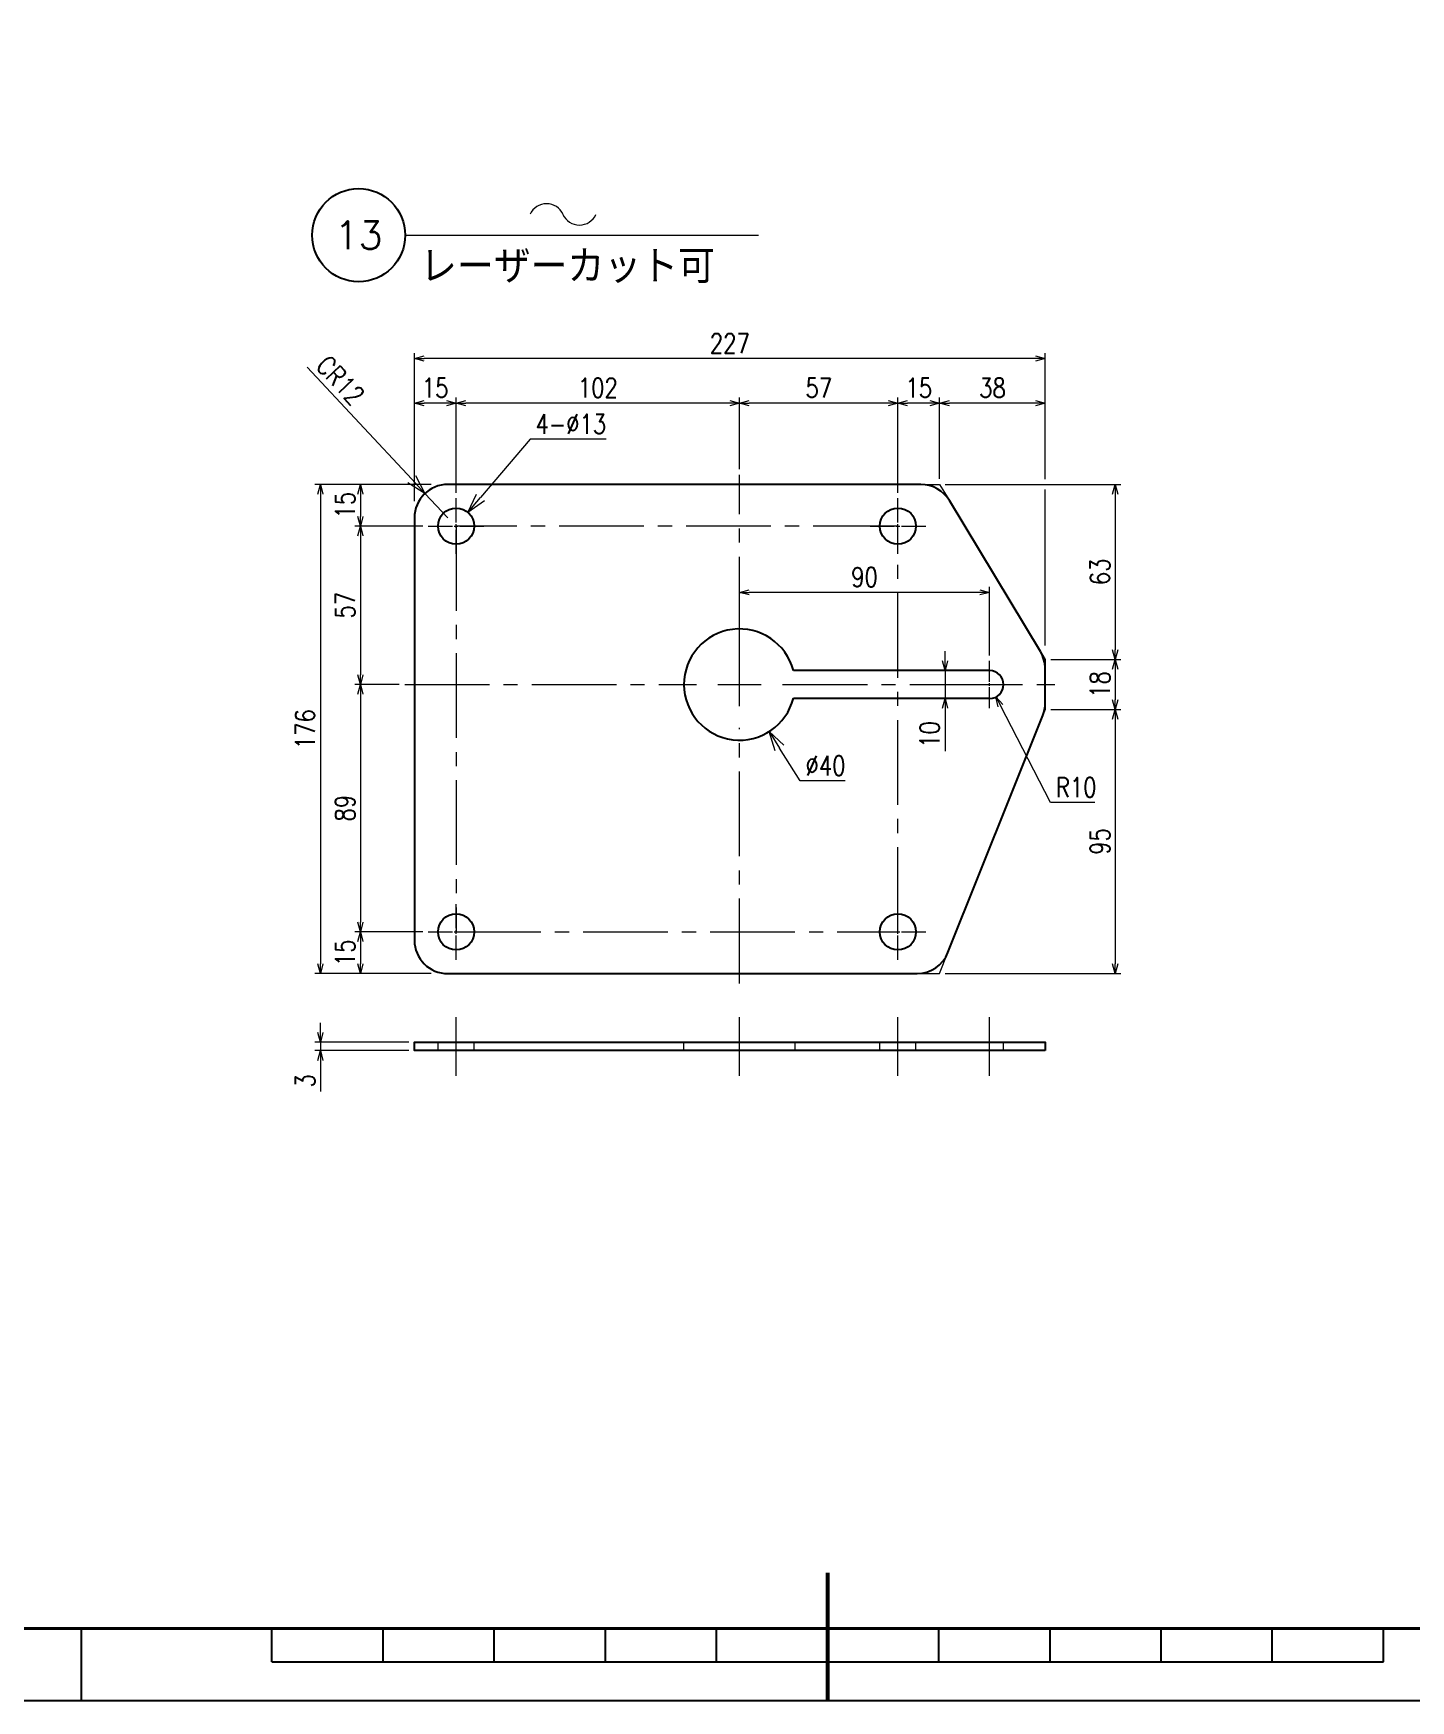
# Model space of a CAD drawing. Header units: millimetres. Extents: x -6 to 4263, y -34 to 1655.
# Drawn here: x 3172 to 3667, y 0 to 600 of the extents above; entities that cross this region are included whole.
import ezdxf
from ezdxf import colors
from ezdxf.entities.mleader import LeaderData, LeaderLine
from ezdxf.enums import TextEntityAlignment as Align
from ezdxf.math import Vec2, Vec3

# ---------------------------------------------------------------- set-up
doc = ezdxf.new("R2010")
doc.units = ezdxf.units.MM
doc.header["$LTSCALE"] = 1.6
doc.header["$PDMODE"] = 99
doc.header["$PDSIZE"] = 1
doc.linetypes.add('CENTER2', pattern=[28.575, 19.05, -3.175, 3.175, -3.175])
doc.linetypes.add('HIDDEN2', pattern=[4.7625, 3.175, -1.5875])
for name, color, linetype, lineweight in [('03_かくれ線', 6, 'HIDDEN2', 13), ('04_中心線', 1, 'CENTER2', 9), ('07_寸法線', 3, 'Continuous', 9), ('99_図枠', 7, 'Continuous', 40)]:
    doc.layers.add(name, color=color, linetype=linetype, lineweight=lineweight)
doc.layers.add('10_補助線', color=8, linetype='Continuous', lineweight=13, plot=False)
doc.styles.add('KSS_TXT', font='txt.shx', dxfattribs={"bigfont": 'extfont2.shx'})
doc.styles.get("Standard").update_dxf_attribs({"font": 'txt.shx', "bigfont": 'extfont2.shx'})
doc.styles.add('寸法用', font='simplex.shx', dxfattribs={"width": 0.8, "bigfont": '@extfont2.shx'})
doc.dimstyles.new('機械製図用', dxfattribs={"dimtxt": 3.5, "dimasz": 3.5, "dimexe": 2, "dimexo": 0, "dimgap": 1.2, "dimtad": 1, "dimdsep": 46, "dimtxsty": '寸法用', "dimblk": 'OPEN30', "dimcen": 0, "dimclrd": 256, "dimclre": 256, "dimclrt": 7, "dimazin": 2, "dimtm": 1e-09, "dimtfac": 0.75, "dimtmove": 0, "dimatfit": 3, "dimldrblk": 'OPEN30', "dimfxl": 1, "dimlwd": -1, "dimlwe": -1, "dimarcsym": 0})
doc.dimstyles.new('機械製図用$3', dxfattribs={"dimtxt": 3.5, "dimasz": 3.5, "dimexe": 2, "dimexo": 0, "dimgap": 1.2, "dimtad": 1, "dimtih": 1, "dimtoh": 1, "dimdsep": 46, "dimtxsty": '寸法用', "dimblk": 'OPEN30', "dimcen": 0, "dimsd1": 1, "dimclrd": 256, "dimclre": 256, "dimclrt": 7, "dimazin": 2, "dimtm": 1e-09, "dimtfac": 0.75, "dimtofl": 0, "dimtmove": 0, "dimatfit": 3, "dimldrblk": 'OPEN30', "dimfxl": 1, "dimlwd": -1, "dimlwe": -1, "dimarcsym": 0})

# ---------------------------------------------------------------- blocks, each defined once
blk = doc.blocks.new('AM_BALLOON1')
at = {"transparency": 16777216}
blk.add_circle((0, 0), 5, dxfattribs=at)
blk.add_attdef('B_NUMBER', text='', height=3, dxfattribs=at).set_placement((0, 0), align=Align.MIDDLE_CENTER)
blk = doc.blocks.new('_OPEN')
at = {"color": 0, "linetype": 'ByBlock'}
for p, q in [((-1, 0.167), (0, 0)), ((0, 0), (-1, -0.167)), ((0, 0), (-1, 0))]:
    blk.add_line(p, q, dxfattribs=at)
blk = doc.blocks.new('p1ba05')
for centre, start, end in [((-2.95, 0.29), 24.2276, 155.5758), ((0, 1.62), 204.2276, 335.5758)]:
    blk.add_arc(centre, 1.62, start, end)
blk = doc.blocks.new('*U230')
at = {"layer": '04_中心線', "color": 0, "linetype": 'CENTER2', "transparency": 16777216}
for p, q in [((0, 15.52), (0, 75.5)), ((-120.5, 0), (-15.52, 0)), ((15.52, 0), (113.5, 0)), ((0, -107.5), (0, -15.52))]:
    blk.add_line(p, q, dxfattribs=at)
at = {"layer": '04_中心線', "color": 0, "linetype": 'Continuous', "transparency": 16777216}
for p, q in [((0, -7.76), (0, 7.76)), ((-7.76, 0), (7.76, 0))]:
    blk.add_line(p, q, dxfattribs=at)
blk = doc.blocks.new('*U231')
at = {"layer": '04_中心線', "color": 0, "linetype": 'CENTER2', "transparency": 16777216}
for p, q in [((0, 1.3), (0, 10)), ((-10, 0), (-1.3, 0)), ((1.3, 0), (10, 0)), ((0, -10), (0, -1.3))]:
    blk.add_line(p, q, dxfattribs=at)
at = {"layer": '04_中心線', "color": 0, "linetype": 'Continuous', "transparency": 16777216}
for p, q in [((-0.65, 0), (0.65, 0)), ((0, -0.65), (0, 0.65))]:
    blk.add_line(p, q, dxfattribs=at)
blk = doc.blocks.new('*U227')
at = {"layer": '04_中心線', "color": 0, "linetype": 'CENTER2', "transparency": 16777216}
for p, q in [((0, 1.3), (0, 10)), ((-10, 0), (-1.3, 0)), ((1.3, 0), (10, 0)), ((0, -10), (0, -1.3))]:
    blk.add_line(p, q, dxfattribs=at)
at = {"layer": '04_中心線', "color": 0, "linetype": 'Continuous', "transparency": 16777216}
for p, q in [((-0.65, 0), (0.65, 0)), ((0, -0.65), (0, 0.65))]:
    blk.add_line(p, q, dxfattribs=at)
blk = doc.blocks.new('*U228')
at = {"layer": '04_中心線', "color": 0, "linetype": 'CENTER2', "transparency": 16777216}
for p, q in [((0, 1.3), (0, 10)), ((-10, 0), (-1.3, 0)), ((1.3, 0), (10, 0)), ((0, -10), (0, -1.3))]:
    blk.add_line(p, q, dxfattribs=at)
at = {"layer": '04_中心線', "color": 0, "linetype": 'Continuous', "transparency": 16777216}
for p, q in [((-0.65, 0), (0.65, 0)), ((0, -0.65), (0, 0.65))]:
    blk.add_line(p, q, dxfattribs=at)
blk = doc.blocks.new('*U229')
at = {"layer": '04_中心線', "color": 0, "linetype": 'CENTER2', "transparency": 16777216}
for p, q in [((0, 1.3), (0, 10)), ((-10, 0), (-1.3, 0)), ((1.3, 0), (10, 0)), ((0, -10), (0, -1.3))]:
    blk.add_line(p, q, dxfattribs=at)
at = {"layer": '04_中心線', "color": 0, "linetype": 'Continuous', "transparency": 16777216}
for p, q in [((-0.65, 0), (0.65, 0)), ((0, -0.65), (0, 0.65))]:
    blk.add_line(p, q, dxfattribs=at)
blk = doc.blocks.new('*U226')
at = {"layer": '04_中心線', "color": 0, "linetype": 'CENTER2', "transparency": 16777216}
for p, q in [((0, 1), (0, 8.5)), ((-8.5, 0), (-1, 0)), ((1, 0), (8.5, 0)), ((0, -8.5), (0, -1))]:
    blk.add_line(p, q, dxfattribs=at)
at = {"layer": '04_中心線', "color": 0, "linetype": 'Continuous', "transparency": 16777216}
for p, q in [((-0.5, 0), (0.5, 0)), ((0, -0.5), (0, 0.5))]:
    blk.add_line(p, q, dxfattribs=at)
blk = doc.blocks.new('_Open30')
at = {"color": 0, "linetype": 'ByBlock', "lineweight": -2}
for p, q in [((-1, 0.268), (0, 0)), ((0, 0), (-1, -0.268)), ((0, 0), (-1, 0))]:
    blk.add_line(p, q, dxfattribs=at)
blk = doc.blocks.new('*D263')
at = {"layer": '07_寸法線', "transparency": 16777216}
for p, q in [((3425.92, 443.05), (3425.92, 468.79)), ((3482.92, 434.55), (3482.92, 468.79)), ((3479.42, 466.79), (3429.42, 466.79))]:
    blk.add_line(p, q, dxfattribs=at)
at = {"layer": 'Defpoints', "color": 0, "transparency": 16777216}
for p in [(3425.92, 466.79), (3425.92, 441.05), (3482.92, 432.55)]:
    blk.add_point(p, dxfattribs=at)
at = {"layer": '07_寸法線', "transparency": 16777216, "xscale": 3.5, "yscale": 3.5, "zscale": 3.5, "rotation": 180}
blk.add_blockref('_Open30', (3425.92, 466.79), dxfattribs=at)
at = {"layer": '07_寸法線', "transparency": 16777216, "xscale": 3.5, "yscale": 3.5, "zscale": 3.5}
blk.add_blockref('_Open30', (3482.92, 466.79), dxfattribs=at)
at = {"layer": '07_寸法線', "color": 7, "transparency": 16777216, "insert": (3454.42, 472.29), "char_height": 7, "attachment_point": 5, "style": '寸法用'}
blk.add_mtext('57', dxfattribs=at)
blk = doc.blocks.new('*D264')
at = {"layer": '07_寸法線', "transparency": 16777216}
for p, q in [((3323.92, 434.55), (3323.92, 468.79)), ((3425.92, 443.05), (3425.92, 468.79)), ((3422.42, 466.79), (3327.42, 466.79))]:
    blk.add_line(p, q, dxfattribs=at)
at = {"layer": 'Defpoints', "color": 0, "transparency": 16777216}
for p in [(3323.92, 466.79), (3425.92, 441.05), (3323.92, 432.55)]:
    blk.add_point(p, dxfattribs=at)
at = {"layer": '07_寸法線', "transparency": 16777216, "xscale": 3.5, "yscale": 3.5, "zscale": 3.5, "rotation": 180}
blk.add_blockref('_Open30', (3323.92, 466.79), dxfattribs=at)
at = {"layer": '07_寸法線', "transparency": 16777216, "xscale": 3.5, "yscale": 3.5, "zscale": 3.5}
blk.add_blockref('_Open30', (3425.92, 466.79), dxfattribs=at)
at = {"layer": '07_寸法線', "color": 7, "transparency": 16777216, "insert": (3374.92, 472.29), "char_height": 7, "attachment_point": 5, "style": '寸法用'}
blk.add_mtext('102', dxfattribs=at)
blk = doc.blocks.new('*D265')
at = {"layer": '07_寸法線', "transparency": 16777216}
for p, q in [((3311.92, 422.55), (3287.47, 422.55)), ((3289.47, 419.05), (3289.47, 369.05)), ((3303.42, 365.55), (3287.47, 365.55))]:
    blk.add_line(p, q, dxfattribs=at)
at = {"layer": 'Defpoints', "color": 0, "transparency": 16777216}
for p in [(3313.92, 422.55), (3289.47, 365.55), (3305.42, 365.55)]:
    blk.add_point(p, dxfattribs=at)
at = {"layer": '07_寸法線', "transparency": 16777216, "xscale": 3.5, "yscale": 3.5, "zscale": 3.5}
for p, rotation in [((3289.47, 422.55), 90), ((3289.47, 365.55), 270)]:
    blk.add_blockref('_Open30', p, dxfattribs=dict(at, rotation=rotation))
at = {"layer": '07_寸法線', "color": 7, "transparency": 16777216, "insert": (3283.97, 394.05), "char_height": 7, "attachment_point": 5, "rotation": 90, "style": '寸法用'}
blk.add_mtext('57', dxfattribs=at)
blk = doc.blocks.new('*D266')
at = {"layer": '07_寸法線', "transparency": 16777216}
for p, q in [((3303.42, 365.55), (3287.47, 365.55)), ((3289.47, 362.05), (3289.47, 280.05)), ((3311.92, 276.55), (3287.47, 276.55))]:
    blk.add_line(p, q, dxfattribs=at)
at = {"layer": 'Defpoints', "color": 0, "transparency": 16777216}
for p in [(3305.42, 365.55), (3289.47, 276.55), (3313.92, 276.55)]:
    blk.add_point(p, dxfattribs=at)
at = {"layer": '07_寸法線', "transparency": 16777216, "xscale": 3.5, "yscale": 3.5, "zscale": 3.5}
for p, rotation in [((3289.47, 365.55), 90), ((3289.47, 276.55), 270)]:
    blk.add_blockref('_Open30', p, dxfattribs=dict(at, rotation=rotation))
at = {"layer": '07_寸法線', "color": 7, "transparency": 16777216, "insert": (3283.97, 321.05), "char_height": 7, "attachment_point": 5, "rotation": 90, "style": '寸法用'}
blk.add_mtext('89', dxfattribs=at)
blk = doc.blocks.new('*D267')
at = {"layer": '07_寸法線', "transparency": 16777216}
for p, q in [((3275.09, 240.34), (3275.09, 243.84)), ((3306.92, 236.84), (3273.09, 236.84)), ((3275.09, 236.84), (3275.09, 233.84)), ((3306.92, 233.84), (3273.09, 233.84)), ((3275.09, 230.34), (3275.09, 219.1))]:
    blk.add_line(p, q, dxfattribs=at)
at = {"layer": 'Defpoints', "color": 0, "transparency": 16777216}
for p in [(3308.92, 236.84), (3275.09, 233.84), (3308.92, 233.84)]:
    blk.add_point(p, dxfattribs=at)
at = {"layer": '07_寸法線', "transparency": 16777216, "xscale": 3.5, "yscale": 3.5, "zscale": 3.5}
for p, rotation in [((3275.09, 236.84), 270), ((3275.09, 233.84), 90)]:
    blk.add_blockref('_Open30', p, dxfattribs=dict(at, rotation=rotation))
at = {"layer": '07_寸法線', "color": 7, "transparency": 16777216, "insert": (3269.59, 222.97), "char_height": 7, "attachment_point": 5, "rotation": 90, "style": '寸法用'}
blk.add_mtext('3', dxfattribs=at)
blk = doc.blocks.new('*D268')
at = {"layer": '07_寸法線', "transparency": 16777216}
for p, q in [((3447.78, 330.87), (3440.32, 342.71)), ((3463.92, 330.87), (3447.78, 330.87))]:
    blk.add_line(p, q, dxfattribs=at)
at = {"layer": 'Defpoints', "color": 0, "transparency": 16777216}
for p in [(3415.26, 382.47), (3436.59, 348.63)]:
    blk.add_point(p, dxfattribs=at)
at = {"layer": '07_寸法線', "transparency": 16777216, "xscale": 7, "yscale": 7, "zscale": 7, "rotation": 122.2240116826026}
blk.add_blockref('_Open30', (3436.59, 348.63), dxfattribs=at)
at = {"layer": '07_寸法線', "color": 7, "transparency": 16777216, "insert": (3456.85, 336.37), "char_height": 7, "attachment_point": 5, "style": '寸法用'}
blk.add_mtext('∅40', dxfattribs=at)
blk = doc.blocks.new('*D269')
at = {"layer": '07_寸法線', "transparency": 16777216}
for p, q in [((3314.92, 437.55), (3287.47, 437.55)), ((3289.47, 434.05), (3289.47, 426.05)), ((3307.92, 422.55), (3287.47, 422.55))]:
    blk.add_line(p, q, dxfattribs=at)
at = {"layer": 'Defpoints', "color": 0, "transparency": 16777216}
for p in [(3320.92, 437.55), (3289.47, 422.55), (3313.92, 422.55)]:
    blk.add_point(p, dxfattribs=at)
at = {"layer": '07_寸法線', "transparency": 16777216, "xscale": 3.5, "yscale": 3.5, "zscale": 3.5}
for p, rotation in [((3289.47, 437.55), 90), ((3289.47, 422.55), 270)]:
    blk.add_blockref('_Open30', p, dxfattribs=dict(at, rotation=rotation))
at = {"layer": '07_寸法線', "color": 7, "transparency": 16777216, "insert": (3283.97, 430.05), "char_height": 7, "attachment_point": 5, "rotation": 90, "style": '寸法用'}
blk.add_mtext('15', dxfattribs=at)
blk = doc.blocks.new('*D270')
at = {"layer": '07_寸法線', "transparency": 16777216}
for p, q in [((3314.92, 437.55), (3273.09, 437.55)), ((3275.09, 434.05), (3275.09, 265.05)), ((3314.92, 261.55), (3273.09, 261.55))]:
    blk.add_line(p, q, dxfattribs=at)
at = {"layer": 'Defpoints', "color": 0, "transparency": 16777216}
for p in [(3320.92, 437.55), (3275.09, 261.55), (3320.92, 261.55)]:
    blk.add_point(p, dxfattribs=at)
at = {"layer": '07_寸法線', "transparency": 16777216, "xscale": 3.5, "yscale": 3.5, "zscale": 3.5}
for p, rotation in [((3275.09, 437.55), 90), ((3275.09, 261.55), 270)]:
    blk.add_blockref('_Open30', p, dxfattribs=dict(at, rotation=rotation))
at = {"layer": '07_寸法線', "color": 7, "transparency": 16777216, "insert": (3269.59, 349.55), "char_height": 7, "attachment_point": 5, "rotation": 90, "style": '寸法用'}
blk.add_mtext('176', dxfattribs=at)
blk = doc.blocks.new('*D271')
at = {"layer": '07_寸法線', "transparency": 16777216}
for p, q in [((3308.92, 431.55), (3308.92, 468.79)), ((3323.92, 438.55), (3323.92, 468.79)), ((3320.42, 466.79), (3312.42, 466.79))]:
    blk.add_line(p, q, dxfattribs=at)
at = {"layer": 'Defpoints', "color": 0, "transparency": 16777216}
for p in [(3308.92, 466.79), (3323.92, 432.55), (3308.92, 425.55)]:
    blk.add_point(p, dxfattribs=at)
at = {"layer": '07_寸法線', "transparency": 16777216, "xscale": 3.5, "yscale": 3.5, "zscale": 3.5, "rotation": 180}
blk.add_blockref('_Open30', (3308.92, 466.79), dxfattribs=at)
at = {"layer": '07_寸法線', "transparency": 16777216, "xscale": 3.5, "yscale": 3.5, "zscale": 3.5}
blk.add_blockref('_Open30', (3323.92, 466.79), dxfattribs=at)
at = {"layer": '07_寸法線', "color": 7, "transparency": 16777216, "insert": (3316.42, 472.29), "char_height": 7, "attachment_point": 5, "style": '寸法用'}
blk.add_mtext('15', dxfattribs=at)
blk = doc.blocks.new('*D272')
at = {"layer": '07_寸法線', "transparency": 16777216}
for p, q in [((3482.92, 434.55), (3482.92, 468.79)), ((3497.92, 439.55), (3497.92, 468.79)), ((3494.42, 466.79), (3486.42, 466.79))]:
    blk.add_line(p, q, dxfattribs=at)
at = {"layer": 'Defpoints', "color": 0, "transparency": 16777216}
for p in [(3482.92, 466.79), (3482.92, 432.55), (3497.92, 437.55)]:
    blk.add_point(p, dxfattribs=at)
at = {"layer": '07_寸法線', "transparency": 16777216, "xscale": 3.5, "yscale": 3.5, "zscale": 3.5, "rotation": 180}
blk.add_blockref('_Open30', (3482.92, 466.79), dxfattribs=at)
at = {"layer": '07_寸法線', "transparency": 16777216, "xscale": 3.5, "yscale": 3.5, "zscale": 3.5}
blk.add_blockref('_Open30', (3497.92, 466.79), dxfattribs=at)
at = {"layer": '07_寸法線', "color": 7, "transparency": 16777216, "insert": (3490.42, 472.29), "char_height": 7, "attachment_point": 5, "style": '寸法用'}
blk.add_mtext('15', dxfattribs=at)
blk = doc.blocks.new('*D273')
at = {"layer": '07_寸法線', "transparency": 16777216}
for p, q in [((3497.92, 442.55), (3497.92, 468.79)), ((3535.92, 439.43), (3535.92, 468.79)), ((3532.42, 466.79), (3501.42, 466.79)), ((3535.92, 379.55), (3535.92, 435.68))]:
    blk.add_line(p, q, dxfattribs=at)
at = {"layer": 'Defpoints', "color": 0, "transparency": 16777216}
for p in [(3497.92, 466.79), (3497.92, 437.55), (3535.92, 374.55)]:
    blk.add_point(p, dxfattribs=at)
at = {"layer": '07_寸法線', "transparency": 16777216, "xscale": 3.5, "yscale": 3.5, "zscale": 3.5, "rotation": 180}
blk.add_blockref('_Open30', (3497.92, 466.79), dxfattribs=at)
at = {"layer": '07_寸法線', "transparency": 16777216, "xscale": 3.5, "yscale": 3.5, "zscale": 3.5}
blk.add_blockref('_Open30', (3535.92, 466.79), dxfattribs=at)
at = {"layer": '07_寸法線', "color": 7, "transparency": 16777216, "insert": (3516.92, 472.29), "char_height": 7, "attachment_point": 5, "style": '寸法用'}
blk.add_mtext('38', dxfattribs=at)
blk = doc.blocks.new('*D274')
at = {"layer": '07_寸法線', "transparency": 16777216}
for p, q in [((3425.92, 367.55), (3425.92, 400.71)), ((3512.42, 398.71), (3429.42, 398.71)), ((3515.92, 376.05), (3515.92, 400.71))]:
    blk.add_line(p, q, dxfattribs=at)
at = {"layer": 'Defpoints', "color": 0, "transparency": 16777216}
for p in [(3425.92, 398.71), (3515.92, 374.05), (3425.92, 365.55)]:
    blk.add_point(p, dxfattribs=at)
at = {"layer": '07_寸法線', "transparency": 16777216, "xscale": 3.5, "yscale": 3.5, "zscale": 3.5, "rotation": 180}
blk.add_blockref('_Open30', (3425.92, 398.71), dxfattribs=at)
at = {"layer": '07_寸法線', "transparency": 16777216, "xscale": 3.5, "yscale": 3.5, "zscale": 3.5}
blk.add_blockref('_Open30', (3515.92, 398.71), dxfattribs=at)
at = {"layer": '07_寸法線', "color": 7, "transparency": 16777216, "insert": (3470.92, 404.21), "char_height": 7, "attachment_point": 5, "style": '寸法用'}
blk.add_mtext('90', dxfattribs=at)
blk = doc.blocks.new('*D275')
at = {"layer": '07_寸法線', "transparency": 16777216}
for p, q in [((3537.92, 374.55), (3563.13, 374.55)), ((3561.13, 371.05), (3561.13, 360.05)), ((3537.92, 356.55), (3563.13, 356.55))]:
    blk.add_line(p, q, dxfattribs=at)
at = {"layer": 'Defpoints', "color": 0, "transparency": 16777216}
for p in [(3535.92, 374.55), (3535.92, 356.55), (3561.13, 356.55)]:
    blk.add_point(p, dxfattribs=at)
at = {"layer": '07_寸法線', "transparency": 16777216, "xscale": 3.5, "yscale": 3.5, "zscale": 3.5}
for p, rotation in [((3561.13, 374.55), 90), ((3561.13, 356.55), 270)]:
    blk.add_blockref('_Open30', p, dxfattribs=dict(at, rotation=rotation))
at = {"layer": '07_寸法線', "color": 7, "transparency": 16777216, "insert": (3555.63, 365.55), "char_height": 7, "attachment_point": 5, "rotation": 90, "style": '寸法用'}
blk.add_mtext('18', dxfattribs=at)
blk = doc.blocks.new('*D276')
at = {"layer": '07_寸法線', "transparency": 16777216}
for p, q in [((3499.92, 437.55), (3563.13, 437.55)), ((3561.13, 434.05), (3561.13, 378.05)), ((3537.92, 374.55), (3563.13, 374.55))]:
    blk.add_line(p, q, dxfattribs=at)
at = {"layer": 'Defpoints', "color": 0, "transparency": 16777216}
for p in [(3497.92, 437.55), (3535.92, 374.55), (3561.13, 374.55)]:
    blk.add_point(p, dxfattribs=at)
at = {"layer": '07_寸法線', "transparency": 16777216, "xscale": 3.5, "yscale": 3.5, "zscale": 3.5}
for p, rotation in [((3561.13, 437.55), 90), ((3561.13, 374.55), 270)]:
    blk.add_blockref('_Open30', p, dxfattribs=dict(at, rotation=rotation))
at = {"layer": '07_寸法線', "color": 7, "transparency": 16777216, "insert": (3555.63, 406.05), "char_height": 7, "attachment_point": 5, "rotation": 90, "style": '寸法用'}
blk.add_mtext('63', dxfattribs=at)
blk = doc.blocks.new('*D277')
at = {"layer": '07_寸法線', "transparency": 16777216}
for p, q in [((3537.92, 356.55), (3563.13, 356.55)), ((3561.13, 353.05), (3561.13, 265.05)), ((3499.92, 261.55), (3563.13, 261.55))]:
    blk.add_line(p, q, dxfattribs=at)
at = {"layer": 'Defpoints', "color": 0, "transparency": 16777216}
for p in [(3535.92, 356.55), (3497.92, 261.55), (3561.13, 261.55)]:
    blk.add_point(p, dxfattribs=at)
at = {"layer": '07_寸法線', "transparency": 16777216, "xscale": 3.5, "yscale": 3.5, "zscale": 3.5}
for p, rotation in [((3561.13, 356.55), 90), ((3561.13, 261.55), 270)]:
    blk.add_blockref('_Open30', p, dxfattribs=dict(at, rotation=rotation))
at = {"layer": '07_寸法線', "color": 7, "transparency": 16777216, "insert": (3555.63, 309.05), "char_height": 7, "attachment_point": 5, "rotation": 90, "style": '寸法用'}
blk.add_mtext('95', dxfattribs=at)
blk = doc.blocks.new('*D278')
at = {"layer": '07_寸法線', "transparency": 16777216}
for p, q in [((3270.35, 479.72), (3307.96, 439.44)), ((3320.92, 425.55), (3312.73, 434.32))]:
    blk.add_line(p, q, dxfattribs=at)
at = {"layer": 'Defpoints', "color": 0, "transparency": 16777216}
for p in [(3312.73, 434.32), (3320.92, 425.55)]:
    blk.add_point(p, dxfattribs=at)
at = {"layer": '07_寸法線', "transparency": 16777216, "xscale": 7, "yscale": 7, "zscale": 7, "rotation": 313.0286297608075}
blk.add_blockref('_Open30', (3312.73, 434.32), dxfattribs=at)
at = {"layer": '07_寸法線', "color": 7, "transparency": 16777216, "insert": (3282.29, 475), "char_height": 7, "attachment_point": 5, "rotation": 313.02863, "style": '寸法用'}
blk.add_mtext('CR12', dxfattribs=at)
blk = doc.blocks.new('*D279')
at = {"layer": '07_寸法線', "transparency": 16777216}
for p, q in [((3350.58, 453.79), (3332.69, 432.82)), ((3377.92, 453.79), (3350.58, 453.79))]:
    blk.add_line(p, q, dxfattribs=at)
at = {"layer": 'Defpoints', "color": 0, "transparency": 16777216}
for p in [(3328.14, 427.5), (3319.7, 417.61)]:
    blk.add_point(p, dxfattribs=at)
at = {"layer": '07_寸法線', "transparency": 16777216, "xscale": 7, "yscale": 7, "zscale": 7, "rotation": 229.5169400854673}
blk.add_blockref('_Open30', (3328.14, 427.5), dxfattribs=at)
at = {"layer": '07_寸法線', "color": 7, "transparency": 16777216, "insert": (3365.25, 459.29), "char_height": 7, "attachment_point": 5, "style": '寸法用'}
blk.add_mtext('4-∅13', dxfattribs=at)
blk = doc.blocks.new('*D280')
at = {"layer": '07_寸法線', "transparency": 16777216}
for p, q in [((3308.92, 468.79), (3308.92, 484.82)), ((3532.42, 482.82), (3312.42, 482.82)), ((3535.92, 468.79), (3535.92, 484.82))]:
    blk.add_line(p, q, dxfattribs=at)
at = {"layer": 'Defpoints', "color": 0, "transparency": 16777216}
for p in [(3308.92, 482.82), (3308.92, 466.79), (3535.92, 466.79)]:
    blk.add_point(p, dxfattribs=at)
at = {"layer": '07_寸法線', "transparency": 16777216, "xscale": 3.5, "yscale": 3.5, "zscale": 3.5, "rotation": 180}
blk.add_blockref('_Open30', (3308.92, 482.82), dxfattribs=at)
at = {"layer": '07_寸法線', "transparency": 16777216, "xscale": 3.5, "yscale": 3.5, "zscale": 3.5}
blk.add_blockref('_Open30', (3535.92, 482.82), dxfattribs=at)
at = {"layer": '07_寸法線', "color": 7, "transparency": 16777216, "insert": (3422.42, 488.32), "char_height": 7, "attachment_point": 5, "style": '寸法用'}
blk.add_mtext('227', dxfattribs=at)
blk = doc.blocks.new('*D261')
at = {"layer": '07_寸法線', "transparency": 16777216}
for p, q in [((3537.83, 323.08), (3519.82, 358)), ((3553.83, 323.08), (3537.83, 323.08))]:
    blk.add_line(p, q, dxfattribs=at)
at = {"layer": 'Defpoints', "color": 0, "transparency": 16777216}
for p in [(3513.63, 370), (3518.21, 361.11)]:
    blk.add_point(p, dxfattribs=at)
at = {"layer": '07_寸法線', "transparency": 16777216, "xscale": 3.5, "yscale": 3.5, "zscale": 3.5, "rotation": 117.2821001672209}
blk.add_blockref('_Open30', (3518.21, 361.11), dxfattribs=at)
at = {"layer": '07_寸法線', "color": 7, "transparency": 16777216, "insert": (3547.03, 328.58), "char_height": 7, "attachment_point": 5, "style": '寸法用'}
blk.add_mtext('R10', dxfattribs=at)
blk = doc.blocks.new('*D262')
at = {"layer": '07_寸法線', "transparency": 16777216}
for p, q in [((3307.92, 276.55), (3287.47, 276.55)), ((3289.47, 273.05), (3289.47, 265.05)), ((3314.92, 261.55), (3287.47, 261.55))]:
    blk.add_line(p, q, dxfattribs=at)
at = {"layer": 'Defpoints', "color": 0, "transparency": 16777216}
for p in [(3313.92, 276.55), (3289.47, 261.55), (3320.92, 261.55)]:
    blk.add_point(p, dxfattribs=at)
at = {"layer": '07_寸法線', "transparency": 16777216, "xscale": 3.5, "yscale": 3.5, "zscale": 3.5}
for p, rotation in [((3289.47, 276.55), 90), ((3289.47, 261.55), 270)]:
    blk.add_blockref('_Open30', p, dxfattribs=dict(at, rotation=rotation))
at = {"layer": '07_寸法線', "color": 7, "transparency": 16777216, "insert": (3283.97, 269.05), "char_height": 7, "attachment_point": 5, "rotation": 90, "style": '寸法用'}
blk.add_mtext('15', dxfattribs=at)
blk = doc.blocks.new('*D242')
at = {"layer": '07_寸法線', "transparency": 16777216}
for p, q in [((3499.86, 374.05), (3499.86, 377.55)), ((3484.92, 370.55), (3501.86, 370.55)), ((3499.86, 370.55), (3499.86, 360.55)), ((3484.92, 360.55), (3501.86, 360.55)), ((3499.86, 357.05), (3499.86, 341.55))]:
    blk.add_line(p, q, dxfattribs=at)
at = {"layer": 'Defpoints', "color": 0, "transparency": 16777216}
for p in [(3482.92, 370.55), (3482.92, 360.55), (3499.86, 360.55)]:
    blk.add_point(p, dxfattribs=at)
at = {"layer": '07_寸法線', "transparency": 16777216, "xscale": 3.5, "yscale": 3.5, "zscale": 3.5}
for p, rotation in [((3499.86, 370.55), 270), ((3499.86, 360.55), 90)]:
    blk.add_blockref('_Open30', p, dxfattribs=dict(at, rotation=rotation))
at = {"layer": '07_寸法線', "color": 7, "transparency": 16777216, "insert": (3494.36, 347.55), "char_height": 7, "attachment_point": 5, "rotation": 90, "style": '寸法用'}
blk.add_mtext('10', dxfattribs=at)

msp = doc.modelspace()

# ---------------------------------------------------------------- linework, layer by layer
for p, q in [((3491.145, 437.552), (3320.921, 437.552)), ((3534.196, 377.412), (3501.42, 431.75)), ((3308.921, 425.552), (3308.921, 273.552)), ((3515.921, 370.552), (3445.286, 370.552)), ((3535.921, 358.863), (3535.921, 371.214)), ((3515.921, 360.552), (3445.286, 360.552)), ((3500.938, 269.096), (3535.062, 354.407)), ((3320.921, 261.552), (3489.796, 261.552))]:
    msp.add_line(p, q)
msp.add_lwpolyline([(3535.921, 233.836), (3308.921, 233.836), (3308.921, 236.836), (3535.921, 236.836)], close=True)
for centre in [(3323.921, 422.552), (3482.921, 422.552), (3323.921, 276.552), (3482.921, 276.552)]:
    msp.add_circle(centre, 6.5)
for centre, radius, start, end in [((3320.921, 425.552), 12, 90, 180), ((3491.145, 425.552), 12, 31.097313, 90), ((3425.921, 365.552), 20, 14.477512, 345.853338), ((3523.921, 371.214), 12, 0, 31.097313), ((3515.921, 365.552), 5, 270, 90), ((3523.921, 358.863), 12, 338.198591, 0), ((3320.921, 273.552), 12, 180, 270), ((3489.796, 273.552), 12, 270, 338.198591)]:
    msp.add_arc(centre, radius, start, end)
at = {"layer": '03_かくれ線'}
for p, q in [((3317.421, 233.836), (3317.421, 236.836)), ((3330.421, 233.836), (3330.421, 236.836)), ((3405.921, 233.836), (3405.921, 236.836)), ((3445.921, 233.836), (3445.921, 236.836)), ((3476.421, 233.836), (3476.421, 236.836)), ((3489.421, 233.836), (3489.421, 236.836)), ((3520.921, 233.836), (3520.921, 236.836))]:
    msp.add_line(p, q, dxfattribs=at)
at = {"layer": '04_中心線'}
for p, q in [((3323.921, 224.836), (3323.921, 245.836)), ((3425.921, 224.836), (3425.921, 245.836)), ((3482.921, 224.836), (3482.921, 245.836)), ((3515.921, 224.836), (3515.921, 245.836))]:
    msp.add_line(p, q, dxfattribs=at)
msp.add_lwpolyline([(3323.921, 276.552), (3482.921, 276.552), (3482.921, 422.552), (3323.921, 422.552)], close=True, dxfattribs=at)
at = {"layer": '07_寸法線'}
msp.add_line((3305.625, 527.193), (3432.754, 527.193), dxfattribs=at)
at = {"layer": '10_補助線'}
for points in [[(3491.117, 437.552), (3497.921, 437.552), (3501.42, 431.75)], [(3534.196, 377.412), (3535.921, 374.552), (3535.921, 371.236)], [(3535.921, 358.593), (3535.921, 356.552), (3535.062, 354.407)], [(3489.409, 261.552), (3497.921, 261.552), (3500.938, 269.096)]]:
    msp.add_lwpolyline(points, dxfattribs=at)
at = {"layer": '99_図枠', "lineweight": 53}
msp.add_line((3457.65, 0), (3457.65, 46), dxfattribs=at)
at = {"layer": '99_図枠', "lineweight": 25}
for p, q in [((3189.13, 0), (3189.13, 26)), ((3257.65, 14), (3257.65, 26)), ((3297.65, 14), (3297.65, 26)), ((3337.65, 14), (3337.65, 26)), ((3377.65, 14), (3377.65, 26)), ((3417.65, 14), (3417.65, 26)), ((3497.65, 14), (3497.65, 26)), ((3537.65, 14), (3537.65, 26)), ((3577.65, 14), (3577.65, 26)), ((3617.65, 14), (3617.65, 26)), ((3657.65, 14), (3657.65, 26)), ((3257.65, 14), (3657.65, 14))]:
    msp.add_line(p, q, dxfattribs=at)
at = {"layer": '99_図枠'}
msp.add_lwpolyline([(2730.01, 26), (4237.21, 26), (4237.21, 1113.292), (2730.01, 1113.292)], close=True, dxfattribs=at)
at = {"layer": 'Defpoints'}
msp.add_lwpolyline([(2652.09, 0), (4263.21, 0), (4263.21, 1139.292), (2652.09, 1139.292)], close=True, dxfattribs=at)

# ---------------------------------------------------------------- block references
at = {"layer": '04_中心線', "linetype": 'CENTER2'}
for name, p in [('*U230', (3425.921, 365.552)), ('*U227', (3323.921, 422.552)), ('*U231', (3482.921, 422.552)), ('*U226', (3515.921, 365.552)), ('*U228', (3323.921, 276.552)), ('*U229', (3482.921, 276.552))]:
    msp.add_blockref(name, p, dxfattribs=at)
at = {"layer": '07_寸法線', "xscale": 4.02, "yscale": 4.02, "zscale": 4.02}
msp.add_blockref('p1ba05', (3368.319, 530.858), dxfattribs=at)

# ---------------------------------------------------------------- texts
at = {"layer": '07_寸法線', "style": 'KSS_TXT'}
msp.add_text('レーザーカット可', height=12.06, dxfattribs=at).set_placement((3310.943, 509.92))

# ---------------------------------------------------------------- dimensions: what is measured, and where the dimension line sits
at = {"layer": '07_寸法線'}
for base, p1, p2, override, picture, middle in [((3308.921, 482.822), (3535.921, 466.792), (3308.921, 466.792), {"dimtxt": 7, "dimexo": 2, "dimgap": 2}, '*D280', (3422.421, 488.322)), ((3308.921, 466.792), (3323.921, 432.552), (3308.921, 425.552), {"dimtxt": 7, "dimexo": 6, "dimgap": 2}, '*D271', (3316.421, 472.292)), ((3323.921, 466.792), (3425.921, 441.052), (3323.921, 432.552), {"dimtxt": 7, "dimexo": 2, "dimgap": 2}, '*D264', (3374.921, 472.292)), ((3425.921, 466.792), (3482.921, 432.552), (3425.921, 441.052), {"dimtxt": 7, "dimexo": 2, "dimgap": 2}, '*D263', (3454.421, 472.292)), ((3482.921, 466.792), (3497.921, 437.552), (3482.921, 432.552), {"dimtxt": 7, "dimexo": 2, "dimgap": 2}, '*D272', (3490.421, 472.292)), ((3497.921, 466.792), (3535.921, 374.552), (3497.921, 437.552), {"dimtxt": 7, "dimexo": 5, "dimgap": 2}, '*D273', (3516.921, 472.292)), ((3425.921, 398.715), (3515.921, 374.052), (3425.921, 365.552), {"dimtxt": 7, "dimexo": 2, "dimgap": 2}, '*D274', (3470.921, 404.215))]:
    dim = msp.add_linear_dim(base=base, p1=p1, p2=p2, dimstyle='機械製図用', override=override, dxfattribs=at)
    dim.commit()
    dim.dimension.update_dxf_attribs({"geometry": picture, "text_midpoint": middle})
dim = msp.add_radius_dim(center=(3320.921, 425.552), mpoint=(3312.732, 434.325), text='C<>', dimstyle='機械製図用', override={"dimtxt": 7, "dimasz": 7, "dimgap": 2}, dxfattribs=at)
dim.commit()
dim.dimension.update_dxf_attribs({"geometry": '*D278', "text_midpoint": (3278.27, 471.244), "dimtype": 164})
for p1, p2, text, override, picture, middle in [((3319.701, 417.609), (3328.141, 427.496), '4-<>', {"dimtxt": 7, "dimasz": 7, "dimgap": 2}, '*D279', (3365.251, 453.79)), ((3513.629, 369.996), (3518.213, 361.109), 'R10', {"dimtxt": 7, "dimgap": 2}, '*D261', (3547.026, 323.078))]:
    dim = msp.add_diameter_dim_2p(p1=p1, p2=p2, text=text, dimstyle='機械製図用$3', override=override, dxfattribs=at)
    dim.commit()
    dim.dimension.update_dxf_attribs({"geometry": picture, "text_midpoint": middle, "dimtype": 163})
for base, p1, p2, override, picture, middle in [((3275.089, 261.552), (3320.921, 437.552), (3320.921, 261.552), {"dimtxt": 7, "dimexo": 6, "dimgap": 2}, '*D270', (3269.589, 349.552)), ((3289.471, 422.552), (3320.921, 437.552), (3313.921, 422.552), {"dimtxt": 7, "dimexo": 6, "dimgap": 2}, '*D269', (3283.971, 430.052)), ((3561.13, 374.552), (3497.921, 437.552), (3535.921, 374.552), {"dimtxt": 7, "dimexo": 2, "dimgap": 2}, '*D276', (3555.63, 406.052)), ((3289.471, 365.552), (3313.921, 422.552), (3305.421, 365.552), {"dimtxt": 7, "dimasz": 3.5, "dimexo": 2, "dimgap": 2}, '*D265', (3283.971, 394.052)), ((3499.86, 360.552), (3482.921, 370.552), (3482.921, 360.552), {"dimtxt": 7, "dimexo": 2, "dimgap": 2}, '*D242', (3494.36, 347.552)), ((3561.13, 356.552), (3535.921, 374.552), (3535.921, 356.552), {"dimtxt": 7, "dimexo": 2, "dimgap": 2}, '*D275', (3555.63, 365.552)), ((3289.471, 276.552), (3305.421, 365.552), (3313.921, 276.552), {"dimtxt": 7, "dimasz": 3.5, "dimexo": 2, "dimgap": 2}, '*D266', (3283.971, 321.052)), ((3561.13, 261.552), (3535.921, 356.552), (3497.921, 261.552), {"dimtxt": 7, "dimexo": 2, "dimgap": 2}, '*D277', (3555.63, 309.052)), ((3289.471, 261.552), (3313.921, 276.552), (3320.921, 261.552), {"dimtxt": 7, "dimexo": 6, "dimgap": 2}, '*D262', (3283.971, 269.052)), ((3275.089, 233.836), (3308.921, 236.836), (3308.921, 233.836), {"dimtxt": 7, "dimexo": 2, "dimgap": 2}, '*D267', (3269.589, 222.97))]:
    dim = msp.add_linear_dim(base=base, p1=p1, p2=p2, angle=90, dimstyle='機械製図用', override=override, dxfattribs=at)
    dim.commit()
    dim.dimension.update_dxf_attribs({"geometry": picture, "text_midpoint": middle})
dim = msp.add_diameter_dim_2p(p1=(3415.256, 382.472), p2=(3436.585, 348.633), dimstyle='機械製図用$3', override={"dimtxt": 7, "dimasz": 7, "dimgap": 2, "dimtp": 0.05, "dimtm": -0.1}, dxfattribs=at)
dim.commit()
dim.dimension.update_dxf_attribs({"geometry": '*D268', "text_midpoint": (3456.85, 336.368)})

# ---------------------------------------------------------------- leaders
ml = msp.add_multileader_block('Standard', dxfattribs=at)
ml.set_content('AM_BALLOON1', color=256, scale=3.35)
ml.set_attribute('B_NUMBER', '14', width=0)
ml.set_leader_properties(color=256, linetype='ByLayer', lineweight=-1)
ml.set_arrow_properties(name='OPEN')
ml.build(insert=Vec2(0, 0))
ml.multileader.update_dxf_attribs({"leader_type": 0, "has_dogleg": 0, "text_right_attachment_type": 6, "dogleg_length": 0, "arrow_head_size": 6.7, "scale": 2.5, "block_connection_type": 1})
ctx = ml.context
ctx.base_point, ctx.scale, ctx.char_height, ctx.arrow_head_size, ctx.landing_gap_size, ctx.plane_origin = Vec3(3738.983, 571.679), 2.5, 13.4, 6.7, 6.7, Vec3(3738.983, 571.679)
ctx.right_attachment, ctx.attachment_type = 6, 1
notes = []
notes.append((ctx, [(0, (0, 0, 0), (0, 0), (1, 0), 1, [])]))
ctx.block.insert = Vec3(3738.983, 571.679)
ml = msp.add_multileader_block('Standard', dxfattribs=at)
ml.set_content('AM_BALLOON1', color=256, scale=3.35)
ml.set_attribute('B_NUMBER', '13', width=0)
ml.set_leader_properties(color=256, linetype='ByLayer', lineweight=-1)
ml.set_arrow_properties(name='OPEN')
ml.build(insert=Vec2(0, 0))
ml.multileader.update_dxf_attribs({"leader_type": 0, "has_dogleg": 0, "text_right_attachment_type": 6, "dogleg_length": 0, "arrow_head_size": 6.7, "scale": 2.5, "block_connection_type": 1})
ctx = ml.context
ctx.base_point, ctx.scale, ctx.char_height, ctx.arrow_head_size, ctx.landing_gap_size, ctx.plane_origin = Vec3(3288.855, 527.207), 2.5, 13.4, 6.7, 6.7, Vec3(3288.855, 527.207)
ctx.right_attachment, ctx.attachment_type = 6, 1
notes.append((ctx, [(0, (0, 0, 0), (0, 0), (1, 0), 1, [])]))
ctx.block.insert = Vec3(3288.855, 527.207)
for ctx, leaders in notes:
    for number, flags, end, landing, length, lines in leaders:
        leader = LeaderData()
        leader.index, (leader.has_last_leader_line, leader.has_dogleg_vector, leader.attachment_direction) = number, flags
        leader.last_leader_point, leader.dogleg_vector, leader.dogleg_length = Vec3(end), Vec3(landing), length
        for number, points, colour, breaks in lines:
            line = LeaderLine()
            line.index, line.vertices, line.color, line.breaks = number, Vec3.list(points), colors.encode_raw_color(colour), breaks
            leader.lines.append(line)
        ctx.leaders.append(leader)

doc.saveas('drawing.dxf')
